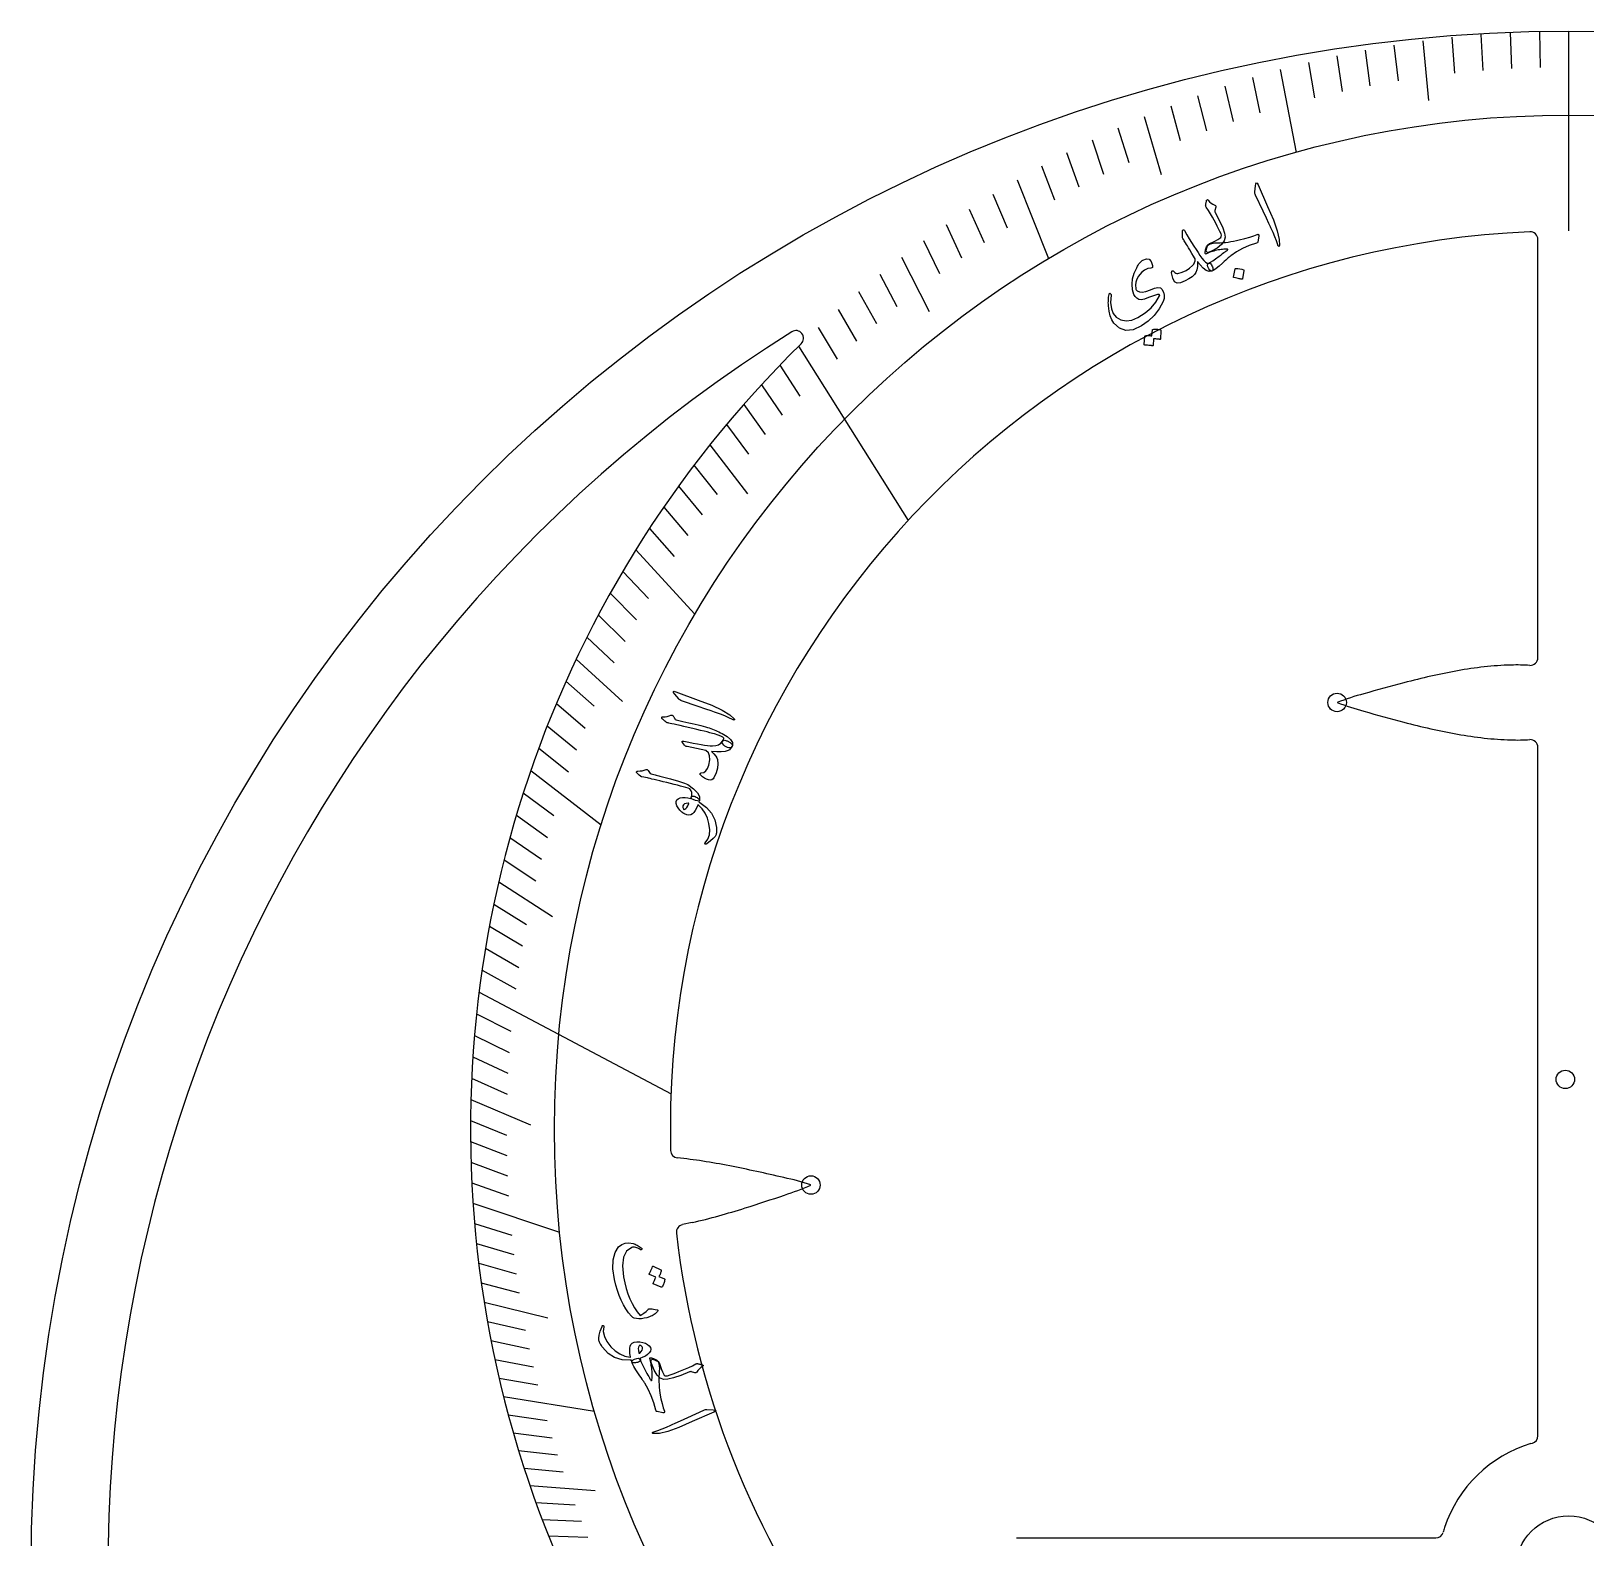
# Model space of a CAD drawing. Header units: millimetres. Extents: x -49.9 to 49.9, y -49.9 to 50.
# Drawn here: x -49.9 to 0.6, y 1 to 50 of the extents above; entities that cross this region are included whole.
import ezdxf

# ---------------------------------------------------------------- set-up
doc = ezdxf.new("R2010")
doc.units = ezdxf.units.MM
for name, color, linetype in [('CUT_INNER', 6, 'Continuous'), ('CUT_OUTER', 1, 'Continuous'), ('ENGRAVE', 7, 'Continuous'), ('ENGRAVE_FINE', 8, 'Continuous'), ('TEXT', 5, 'Continuous')]:
    doc.layers.add(name, color=color, linetype=linetype)

msp = doc.modelspace()

# ---------------------------------------------------------------- linework, layer by layer
at = {"layer": 'CUT_INNER'}
for points in [[(-0.999, 29.595), (-0.999, 43.179)], [(-0.999, 4.318), (-0.999, 26.683)], [(-28.472, 11.243), (-28.791, 11.175)], [(-1.231, 4.063), (-1.179, 4.078)], [(-17.934, 0.999), (-17.928, 0.999), (-4.318, 0.999)]]:
    msp.add_lwpolyline(points, dxfattribs=at)
msp.add_circle((0, 0), 1.715, dxfattribs=at)
for centre, radius, start, end in [((0, 14.274), 29.183, 92.4754, 181.3507), ((-1.249, 43.179), 0.25, 0, 92.6367), ((0, 0), 47.452, 122.1321, 268.4837), ((-25.106, 39.972), 0.25, 314.474, 122.168), ((0, 14.274), 35.676, 134.3303, 245.4921), ((-1.611, 19.038), 10.319, 91.4558, 96.2947), ((-1.654, 23.051), 6.306, 86.4304, 91.9908), ((-1.249, 29.595), 0.25, 267.2166, 0), ((2.087, 0.299), 29.435, 102.8917, 104.6337), ((-0.372, 11.054), 18.402, 100.1375, 102.8999), ((-1.301, 16.247), 13.127, 96.3031, 100.1376), ((-4.732, 21.067), 7.602, 104.6352, 111.5249), ((9.122, -26.691), 57.326, 104.62249, 105.97276), ((-4.735, 35.202), 7.593, 248.4731, 255.3609), ((10.013, 86.226), 60.703, 254.06331, 255.33838), ((2.095, 56.013), 29.47, 255.3644, 257.1023), ((-0.367, 45.248), 18.427, 257.0942, 259.8493), ((-1.298, 40.048), 13.144, 259.8492, 263.6734), ((-1.61, 37.252), 10.331, 263.6818, 268.5094), ((-1.655, 33.246), 6.326, 267.9717, 273.567), ((-1.249, 26.683), 0.25, 360, 92.7834), ((-28.925, 13.591), 0.25, 181.2305, 263.6268), ((-30.363, -1.006), 14.418, 81.0966, 84.3854), ((-31.646, -9.342), 22.852, 78.9219, 81.1539), ((-34.857, -25.793), 39.614, 77.6409, 78.936), ((-40.12, -50.077), 64.461, 76.88827, 77.69115), ((-27.053, 5.272), 7.593, 71.2851, 78.1734), ((-43.931, 66.41), 57.326, 287.43499, 288.78526), ((-27.754, 19.401), 7.614, 287.4504, 294.3297), ((-35.579, 39.798), 29.435, 285.7042, 287.4462), ((-28.739, 10.93), 0.25, 101.9982, 186.5039), ((-32.596, 29.177), 18.402, 282.95, 285.7124), ((-0.001, 14.273), 29.182, 186.6336, 245.8778), ((0, 0), 4.246, 106.8543, 161.6981), ((-1.249, 4.318), 0.25, 286.1719, 0), ((-4.318, 1.249), 0.25, 270, 343.8281), ((-0.881, 0.28), 3.321, 161.5023, 164.2803)]:
    msp.add_arc(centre, radius, start, end, dxfattribs=at)
at = {"layer": 'CUT_OUTER'}
msp.add_circle((0, 0), 49.95, dxfattribs=at)
at = {"layer": 'ENGRAVE'}
for points in [[(0, 49.95), (0, 43.456)], [(-9.369, 48.698), (-8.852, 46.011)], [(-17.92, 45.123), (-16.901, 42.558)], [(-25.016, 39.71), (-21.454, 34.056)], [(-30.305, 33.1), (-28.386, 31.003)], [(-33.718, 25.93), (-31.428, 24.169)], [(-35.397, 18.73), (-29.16, 15.43)], [(-35.596, 11.874), (-32.78, 10.934)], [(-34.604, 5.592), (-31.651, 5.115)]]:
    msp.add_lwpolyline(points, dxfattribs=at)
for centre, radius in [((0, 14.274), 32.949), ((-7.522, 28.139), 0.3), ((-0.108, 15.894), 0.3), ((-24.616, 12.463), 0.3)]:
    msp.add_circle(centre, radius, dxfattribs=at)
at = {"layer": 'ENGRAVE_FINE'}
for points in [[(-4.738, 49.634), (-4.553, 47.693)], [(-3.796, 49.748), (-3.707, 48.581)], [(-2.85, 49.836), (-2.783, 48.669)], [(-1.901, 49.899), (-1.857, 48.731)], [(-0.951, 49.937), (-0.929, 48.769)], [(-7.536, 49.145), (-7.359, 47.987)], [(-6.609, 49.333), (-6.454, 48.172)], [(-5.676, 49.495), (-5.543, 48.333)], [(-8.457, 48.933), (-8.257, 47.779)], [(-11.169, 48.157), (-10.904, 47.013)], [(-10.274, 48.439), (-10.03, 47.291)], [(-12.929, 47.525), (-12.62, 46.391)], [(-12.054, 47.852), (-11.767, 46.713)], [(-13.793, 47.176), (-13.242, 45.294)], [(-14.645, 46.806), (-14.293, 45.682)], [(-16.31, 46.004), (-15.915, 44.892)], [(-15.484, 46.415), (-15.111, 45.297)], [(-17.122, 45.573), (-16.707, 44.467)], [(-18.703, 44.654), (-18.246, 43.563)], [(-19.471, 44.168), (-18.993, 43.084)], [(-20.224, 43.664), (-19.725, 42.588)], [(-20.959, 43.144), (-20.441, 42.076)], [(-21.679, 42.608), (-20.78, 40.84)], [(-22.381, 42.056), (-21.822, 41.005)], [(-23.067, 41.49), (-22.487, 40.448)], [(-23.734, 40.91), (-23.135, 39.877)], [(-24.384, 40.316), (-23.765, 39.293)], [(-25.629, 39.092), (-24.972, 38.089)], [(-26.224, 38.462), (-25.548, 37.47)], [(-26.8, 37.822), (-26.105, 36.841)], [(-27.358, 37.172), (-26.644, 36.202)], [(-27.897, 36.513), (-26.675, 34.914)], [(-28.416, 35.845), (-27.666, 34.898)], [(-28.917, 35.169), (-28.148, 34.234)], [(-29.399, 34.486), (-28.613, 33.563)], [(-29.861, 33.796), (-29.058, 32.886)], [(-30.73, 32.398), (-29.892, 31.515)], [(-31.136, 31.692), (-30.281, 30.822)], [(-31.523, 30.981), (-30.652, 30.125)], [(-31.891, 30.266), (-31.004, 29.424)], [(-32.241, 29.548), (-30.734, 28.167)], [(-32.573, 28.828), (-31.654, 28.015)], [(-32.886, 28.105), (-31.952, 27.307)], [(-33.181, 27.381), (-32.232, 26.598)], [(-33.459, 26.656), (-32.494, 25.888)], [(-33.961, 25.204), (-32.968, 24.467)], [(-34.186, 24.478), (-33.179, 23.757)], [(-34.394, 23.753), (-33.373, 23.048)], [(-34.585, 23.029), (-33.551, 22.341)], [(-34.76, 22.307), (-33.013, 21.185)], [(-34.919, 21.586), (-33.859, 20.931)], [(-35.062, 20.868), (-33.99, 20.23)], [(-35.189, 20.152), (-34.105, 19.531)], [(-35.3, 19.439), (-34.205, 18.836)], [(-35.479, 18.024), (-34.361, 17.456)], [(-35.546, 17.322), (-34.417, 16.771)], [(-35.599, 16.624), (-34.46, 16.092)], [(-35.638, 15.93), (-34.489, 15.416)], [(-35.663, 15.241), (-33.728, 14.414)], [(-35.675, 14.557), (-34.507, 14.08)], [(-35.674, 13.878), (-34.497, 13.42)], [(-35.66, 13.204), (-34.475, 12.765)], [(-35.634, 12.536), (-34.44, 12.116)], [(-35.545, 11.217), (-34.336, 10.835)], [(-35.483, 10.566), (-34.267, 10.204)], [(-35.41, 9.922), (-34.187, 9.579)], [(-35.326, 9.284), (-34.096, 8.96)], [(-35.231, 8.652), (-33.167, 8.145)], [(-35.125, 8.026), (-33.884, 7.743)], [(-35.01, 7.407), (-33.763, 7.144)], [(-34.884, 6.795), (-33.633, 6.552)], [(-34.749, 6.19), (-33.493, 5.967)], [(-34.45, 5.001), (-33.187, 4.817)], [(-34.288, 4.416), (-33.021, 4.253)], [(-34.117, 3.839), (-32.847, 3.696)], [(-33.937, 3.269), (-32.664, 3.146)], [(-33.749, 2.706), (-31.62, 2.535)], [(-33.553, 2.15), (-32.277, 2.068)], [(-33.35, 1.602), (-32.072, 1.54)], [(-33.139, 1.061), (-31.861, 1.02)]]:
    msp.add_lwpolyline(points, dxfattribs=at)
at = {"layer": 'TEXT'}
for points in [[(-10.173, 44.924), (-10.161, 44.989), (-10.144, 45.017), (-10.12, 45.006), (-10.091, 44.958), (-9.78, 44.25), (-9.592, 43.814), (-9.466, 43.458), (-9.401, 43.182), (-9.397, 42.986), (-9.402, 42.969), (-9.408, 42.958), (-9.415, 42.955), (-9.423, 42.958), (-9.431, 42.965), (-9.438, 42.975), (-9.445, 42.989), (-9.451, 43.005), (-9.494, 43.134), (-9.545, 43.269), (-9.605, 43.41), (-9.673, 43.557), (-9.69, 43.596), (-9.738, 43.7), (-9.815, 43.869), (-9.924, 44.103), (-10.172, 44.62), (-10.183, 44.648), (-10.19, 44.675), (-10.194, 44.7), (-10.193, 44.725)], [(-11.291, 43.36), (-11.331, 43.442), (-11.373, 43.527), (-11.418, 43.617), (-11.467, 43.71), (-11.519, 43.807), (-11.575, 43.909), (-11.634, 44.015), (-11.697, 44.126), (-11.781, 44.231), (-11.788, 44.247), (-11.792, 44.263), (-11.793, 44.278), (-11.792, 44.294), (-11.791, 44.303), (-11.789, 44.314), (-11.786, 44.329), (-11.782, 44.346), (-11.777, 44.366), (-11.773, 44.389), (-11.767, 44.415), (-11.762, 44.444), (-11.76, 44.454), (-11.755, 44.462), (-11.749, 44.468), (-11.741, 44.473), (-11.733, 44.474), (-11.726, 44.472), (-11.718, 44.467), (-11.71, 44.458), (-11.667, 44.408), (-11.616, 44.364), (-11.557, 44.325), (-11.49, 44.29), (-11.473, 44.28), (-11.463, 44.267), (-11.46, 44.251), (-11.465, 44.233), (-11.496, 44.123), (-11.497, 44.11), (-11.495, 44.096), (-11.49, 44.078), (-11.482, 44.058), (-11.338, 43.784), (-11.236, 43.558), (-11.176, 43.381), (-11.158, 43.253), (-11.189, 43.132), (-11.277, 43.014), (-11.423, 42.9), (-11.625, 42.787), (-11.706, 42.76), (-11.755, 42.768), (-11.773, 42.814), (-11.758, 42.896), (-11.755, 42.907), (-11.751, 42.919), (-11.748, 42.93), (-11.744, 42.941), (-11.741, 42.951), (-11.738, 42.962), (-11.735, 42.972), (-11.732, 42.981), (-11.723, 43.002), (-11.709, 43.019), (-11.691, 43.033), (-11.669, 43.045), (-11.565, 43.09), (-11.474, 43.135), (-11.398, 43.177), (-11.335, 43.218), (-11.302, 43.248), (-11.284, 43.281), (-11.28, 43.319), (-11.291, 43.36)], [(-11.697, 42.411), (-11.672, 42.41), (-11.649, 42.401), (-11.628, 42.384), (-11.608, 42.36), (-11.589, 42.328), (-11.575, 42.295), (-11.564, 42.263), (-11.559, 42.231), (-11.558, 42.201), (-11.563, 42.178), (-11.573, 42.161), (-11.589, 42.15), (-11.684, 42.139), (-11.78, 42.17), (-11.877, 42.243), (-11.976, 42.359), (-11.991, 42.38), (-12.004, 42.398), (-12.015, 42.413), (-12.024, 42.425), (-12.032, 42.435), (-12.037, 42.442), (-12.04, 42.446), (-12.041, 42.447), (-12.049, 42.454), (-12.054, 42.454), (-12.057, 42.449), (-12.057, 42.437), (-12.058, 42.305), (-12.075, 42.195), (-12.107, 42.106), (-12.155, 42.038), (-12.236, 41.966), (-12.339, 41.899), (-12.462, 41.835), (-12.606, 41.774), (-12.715, 41.76), (-12.8, 41.808), (-12.862, 41.919), (-12.9, 42.092), (-12.901, 42.115), (-12.897, 42.133), (-12.89, 42.147), (-12.878, 42.157), (-12.865, 42.162), (-12.851, 42.161), (-12.836, 42.153), (-12.822, 42.139), (-12.79, 42.108), (-12.76, 42.088), (-12.73, 42.079), (-12.701, 42.08), (-12.558, 42.12), (-12.429, 42.175), (-12.315, 42.245), (-12.215, 42.331), (-12.177, 42.379), (-12.151, 42.432), (-12.138, 42.491), (-12.138, 42.556), (-12.151, 42.581), (-12.184, 42.638), (-12.238, 42.727), (-12.312, 42.847), (-12.351, 42.912), (-12.387, 42.97), (-12.418, 43.022), (-12.445, 43.068), (-12.469, 43.108), (-12.489, 43.14), (-12.504, 43.165), (-12.516, 43.183), (-12.532, 43.212), (-12.543, 43.239), (-12.549, 43.263), (-12.55, 43.285), (-12.549, 43.314), (-12.547, 43.34), (-12.546, 43.365), (-12.545, 43.388), (-12.544, 43.409), (-12.543, 43.428), (-12.543, 43.444), (-12.544, 43.459), (-12.543, 43.471), (-12.539, 43.481), (-12.532, 43.487), (-12.523, 43.492), (-12.51, 43.492), (-12.499, 43.49), (-12.491, 43.484), (-12.483, 43.474), (-12.402, 43.334), (-12.324, 43.202), (-12.248, 43.078), (-12.176, 42.962), (-12.106, 42.853), (-12.04, 42.752), (-11.977, 42.66), (-11.918, 42.574), (-11.857, 42.497), (-11.8, 42.444), (-11.746, 42.416), (-11.697, 42.411)], [(-11.401, 43.074), (-11.32, 43.075), (-11.237, 43.08), (-11.151, 43.087), (-11.064, 43.097), (-10.975, 43.111), (-10.885, 43.126), (-10.793, 43.144), (-10.699, 43.164), (-10.52, 43.207), (-10.363, 43.251), (-10.23, 43.296), (-10.118, 43.343), (-10.106, 43.347), (-10.095, 43.348), (-10.085, 43.344), (-10.077, 43.338), (-10.07, 43.328), (-10.066, 43.317), (-10.064, 43.305), (-10.064, 43.292), (-10.098, 43.104), (-10.102, 43.088), (-10.111, 43.076), (-10.123, 43.068), (-10.14, 43.063), (-10.375, 42.983), (-10.594, 42.887), (-10.795, 42.774), (-10.977, 42.646), (-10.988, 42.639), (-11.004, 42.625), (-11.028, 42.605), (-11.058, 42.579), (-11.095, 42.547), (-11.139, 42.508), (-11.189, 42.464), (-11.245, 42.412), (-11.355, 42.315), (-11.449, 42.238), (-11.527, 42.184), (-11.589, 42.15), (-11.608, 42.15), (-11.63, 42.162), (-11.657, 42.187), (-11.687, 42.225), (-11.723, 42.292), (-11.736, 42.346), (-11.727, 42.386), (-11.694, 42.413), (-11.64, 42.442), (-11.565, 42.489), (-11.47, 42.556), (-11.353, 42.64), (-11.294, 42.682), (-11.242, 42.72), (-11.198, 42.752), (-11.161, 42.778), (-11.132, 42.8), (-11.11, 42.816), (-11.096, 42.826), (-11.089, 42.832), (-11.087, 42.834), (-11.085, 42.836), (-11.084, 42.838), (-11.082, 42.839), (-11.081, 42.841), (-11.08, 42.842), (-11.079, 42.843), (-11.077, 42.843), (-11.07, 42.851), (-11.068, 42.857), (-11.072, 42.86), (-11.081, 42.862), (-11.12, 42.864), (-11.161, 42.865), (-11.202, 42.864), (-11.245, 42.86), (-11.29, 42.855), (-11.336, 42.848), (-11.383, 42.839), (-11.432, 42.828), (-11.479, 42.817), (-11.526, 42.805), (-11.572, 42.792), (-11.616, 42.778), (-11.659, 42.763), (-11.701, 42.746), (-11.74, 42.729), (-11.778, 42.711), (-11.788, 42.708), (-11.796, 42.709), (-11.803, 42.714), (-11.806, 42.723), (-11.808, 42.741), (-11.808, 42.759), (-11.808, 42.777), (-11.806, 42.795), (-11.803, 42.813), (-11.799, 42.833), (-11.795, 42.852), (-11.79, 42.873), (-11.777, 42.913), (-11.762, 42.946), (-11.744, 42.973), (-11.723, 42.992), (-11.663, 43.026), (-11.589, 43.051), (-11.502, 43.067), (-11.401, 43.074)], [(-13.569, 42.251), (-13.676, 42.237), (-13.78, 42.187), (-13.879, 42.103), (-13.974, 41.984), (-14.025, 41.89), (-14.057, 41.792), (-14.07, 41.691), (-14.065, 41.585), (-14.06, 41.566), (-14.051, 41.548), (-14.038, 41.531), (-14.022, 41.516), (-13.947, 41.478), (-13.85, 41.471), (-13.731, 41.493), (-13.589, 41.544), (-13.45, 41.596), (-13.341, 41.617), (-13.262, 41.609), (-13.215, 41.571), (-13.162, 41.469), (-13.137, 41.367), (-13.141, 41.266), (-13.171, 41.166), (-13.304, 40.922), (-13.466, 40.709), (-13.658, 40.525), (-13.88, 40.37), (-14.149, 40.249), (-14.386, 40.224), (-14.593, 40.294), (-14.771, 40.462), (-14.837, 40.572), (-14.89, 40.702), (-14.928, 40.852), (-14.951, 41.024), (-14.954, 41.074), (-14.955, 41.123), (-14.954, 41.17), (-14.953, 41.217), (-14.95, 41.263), (-14.945, 41.309), (-14.939, 41.353), (-14.932, 41.398), (-14.925, 41.418), (-14.917, 41.429), (-14.905, 41.432), (-14.89, 41.428), (-14.879, 41.418), (-14.871, 41.406), (-14.866, 41.392), (-14.866, 41.376), (-14.879, 41.132), (-14.854, 40.931), (-14.793, 40.773), (-14.697, 40.658), (-14.543, 40.567), (-14.375, 40.535), (-14.192, 40.562), (-13.993, 40.648), (-13.759, 40.796), (-13.565, 40.961), (-13.409, 41.145), (-13.291, 41.348), (-13.286, 41.363), (-13.287, 41.375), (-13.294, 41.384), (-13.308, 41.389), (-13.354, 41.389), (-13.427, 41.373), (-13.525, 41.34), (-13.648, 41.29), (-13.777, 41.243), (-13.883, 41.224), (-13.968, 41.233), (-14.032, 41.27), (-14.081, 41.326), (-14.121, 41.391), (-14.15, 41.465), (-14.17, 41.549), (-14.182, 41.726), (-14.164, 41.904), (-14.114, 42.084), (-14.033, 42.264), (-14.01, 42.309), (-13.986, 42.349), (-13.96, 42.386), (-13.935, 42.418), (-13.909, 42.447), (-13.882, 42.471), (-13.856, 42.492), (-13.829, 42.509), (-13.714, 42.552), (-13.624, 42.538), (-13.559, 42.465), (-13.518, 42.335), (-13.515, 42.296), (-13.523, 42.269), (-13.541, 42.254), (-13.569, 42.251)], [(-10.831, 42.224), (-10.829, 42.229), (-10.824, 42.233), (-10.818, 42.237), (-10.81, 42.239), (-10.746, 42.237), (-10.683, 42.229), (-10.621, 42.214), (-10.56, 42.193), (-10.554, 42.189), (-10.55, 42.184), (-10.548, 42.178), (-10.549, 42.171), (-10.597, 41.897), (-10.6, 41.89), (-10.606, 41.886), (-10.614, 41.886), (-10.626, 41.889), (-10.636, 41.892), (-10.652, 41.896), (-10.674, 41.901), (-10.701, 41.907), (-10.735, 41.914), (-10.775, 41.922), (-10.821, 41.931), (-10.874, 41.941), (-10.881, 41.943), (-10.886, 41.946), (-10.887, 41.951), (-10.886, 41.956)], [(-13.525, 40.244), (-13.524, 40.249), (-13.52, 40.254), (-13.515, 40.258), (-13.507, 40.261), (-13.476, 40.264), (-13.444, 40.266), (-13.414, 40.266), (-13.383, 40.265), (-13.352, 40.262), (-13.322, 40.257), (-13.291, 40.251), (-13.26, 40.243), (-13.253, 40.239), (-13.248, 40.234), (-13.245, 40.227), (-13.244, 40.219), (-13.262, 39.942), (-13.264, 39.937), (-13.269, 39.935), (-13.277, 39.934), (-13.288, 39.935), (-13.296, 39.937), (-13.309, 39.94), (-13.327, 39.942), (-13.349, 39.944), (-13.376, 39.947), (-13.409, 39.949), (-13.446, 39.952), (-13.488, 39.955), (-13.501, 39.739), (-13.503, 39.731), (-13.508, 39.727), (-13.517, 39.726), (-13.529, 39.727), (-13.539, 39.729), (-13.555, 39.731), (-13.576, 39.734), (-13.604, 39.737), (-13.637, 39.741), (-13.677, 39.744), (-13.723, 39.748), (-13.776, 39.752), (-13.782, 39.754), (-13.786, 39.757), (-13.788, 39.761), (-13.787, 39.767), (-13.768, 40.038), (-13.766, 40.043), (-13.763, 40.048), (-13.757, 40.051), (-13.75, 40.055), (-13.724, 40.059), (-13.698, 40.062), (-13.672, 40.063), (-13.646, 40.062), (-13.62, 40.06), (-13.594, 40.057), (-13.569, 40.052), (-13.543, 40.047)], [(-29.038, 28.406), (-29.076, 28.46), (-29.084, 28.492), (-29.06, 28.502), (-29.005, 28.489), (-28.281, 28.217), (-27.838, 28.047), (-27.495, 27.888), (-27.253, 27.742), (-27.109, 27.608), (-27.1, 27.592), (-27.097, 27.581), (-27.099, 27.573), (-27.107, 27.57), (-27.118, 27.569), (-27.131, 27.571), (-27.145, 27.575), (-27.161, 27.582), (-27.283, 27.642), (-27.415, 27.7), (-27.558, 27.756), (-27.711, 27.809), (-27.75, 27.824), (-27.858, 27.863), (-28.033, 27.925), (-28.276, 28.011), (-28.819, 28.195), (-28.847, 28.206), (-28.872, 28.22), (-28.893, 28.235), (-28.91, 28.253)], [(-29.445, 27.606), (-29.456, 27.618), (-29.463, 27.63), (-29.465, 27.642), (-29.462, 27.654), (-29.455, 27.663), (-29.447, 27.669), (-29.435, 27.674), (-29.421, 27.675), (-29.351, 27.675), (-29.285, 27.683), (-29.223, 27.7), (-29.166, 27.725), (-29.143, 27.731), (-29.122, 27.728), (-29.103, 27.716), (-29.087, 27.695), (-29.078, 27.683), (-29.071, 27.669), (-29.063, 27.656), (-29.055, 27.643), (-29.047, 27.63), (-29.04, 27.617), (-29.032, 27.604), (-29.024, 27.591), (-28.995, 27.58), (-28.912, 27.558), (-28.773, 27.526), (-28.579, 27.482), (-28.473, 27.459), (-28.373, 27.435), (-28.28, 27.413), (-28.194, 27.392), (-28.114, 27.371), (-28.042, 27.351), (-27.977, 27.331), (-27.92, 27.313), (-27.866, 27.294), (-27.813, 27.274), (-27.761, 27.253), (-27.708, 27.231), (-27.657, 27.208), (-27.605, 27.184), (-27.553, 27.158), (-27.502, 27.131), (-27.335, 27.03), (-27.224, 26.931), (-27.167, 26.835), (-27.166, 26.742), (-27.183, 26.704), (-27.207, 26.678), (-27.241, 26.666), (-27.283, 26.668), (-27.328, 26.679), (-27.371, 26.697), (-27.41, 26.723), (-27.447, 26.756), (-27.478, 26.791), (-27.496, 26.824), (-27.5, 26.852), (-27.491, 26.878), (-27.481, 26.896), (-27.473, 26.912), (-27.465, 26.926), (-27.458, 26.939), (-27.453, 26.95), (-27.449, 26.959), (-27.447, 26.968), (-27.446, 26.976), (-27.483, 27.008), (-27.545, 27.042), (-27.634, 27.078), (-27.748, 27.116), (-27.817, 27.136), (-27.897, 27.158), (-27.988, 27.181), (-28.088, 27.207), (-28.2, 27.234), (-28.323, 27.264), (-28.456, 27.296), (-28.601, 27.33), (-28.742, 27.362), (-28.867, 27.391), (-28.974, 27.414), (-29.064, 27.434), (-29.137, 27.449), (-29.194, 27.461), (-29.232, 27.469), (-29.254, 27.473), (-29.281, 27.48), (-29.308, 27.493), (-29.334, 27.51), (-29.361, 27.532), (-29.374, 27.545), (-29.386, 27.556), (-29.398, 27.567), (-29.408, 27.577), (-29.418, 27.586), (-29.428, 27.593), (-29.437, 27.6), (-29.445, 27.606)], [(-27.165, 26.738), (-27.194, 26.683), (-27.226, 26.639), (-27.262, 26.605), (-27.301, 26.582), (-27.402, 26.55), (-27.527, 26.534), (-27.676, 26.533), (-27.85, 26.547), (-27.77, 26.467), (-27.71, 26.398), (-27.669, 26.337), (-27.649, 26.286), (-27.636, 26.15), (-27.652, 26.006), (-27.695, 25.855), (-27.765, 25.695), (-27.796, 25.654), (-27.835, 25.629), (-27.884, 25.62), (-27.942, 25.628), (-28.006, 25.649), (-28.07, 25.683), (-28.135, 25.727), (-28.201, 25.784), (-28.209, 25.793), (-28.215, 25.803), (-28.217, 25.813), (-28.216, 25.823), (-28.21, 25.835), (-28.202, 25.843), (-28.192, 25.847), (-28.178, 25.848), (-28.095, 25.865), (-28.026, 25.914), (-27.972, 25.994), (-27.931, 26.105), (-27.902, 26.271), (-27.908, 26.405), (-27.948, 26.508), (-28.025, 26.579), (-28.641, 26.707), (-28.669, 26.714), (-28.692, 26.724), (-28.711, 26.736), (-28.725, 26.75), (-28.79, 26.838), (-28.798, 26.85), (-28.803, 26.86), (-28.805, 26.869), (-28.804, 26.875), (-28.796, 26.882), (-28.783, 26.885), (-28.764, 26.884), (-28.741, 26.879), (-28.584, 26.845), (-28.439, 26.816), (-28.305, 26.791), (-28.183, 26.77), (-28.072, 26.754), (-27.973, 26.742), (-27.886, 26.734), (-27.81, 26.729), (-27.707, 26.737), (-27.619, 26.765), (-27.547, 26.813), (-27.49, 26.88), (-27.473, 26.899), (-27.448, 26.909), (-27.416, 26.91), (-27.376, 26.903), (-27.356, 26.896), (-27.337, 26.89), (-27.317, 26.882), (-27.298, 26.873), (-27.279, 26.864), (-27.26, 26.853), (-27.242, 26.84), (-27.224, 26.826), (-27.194, 26.798), (-27.173, 26.774), (-27.164, 26.754), (-27.165, 26.738)], [(-30.156, 25.742), (-30.196, 25.781), (-30.228, 25.812), (-30.252, 25.834), (-30.267, 25.848), (-30.276, 25.858), (-30.282, 25.868), (-30.284, 25.878), (-30.282, 25.889), (-30.275, 25.9), (-30.266, 25.907), (-30.254, 25.911), (-30.239, 25.912), (-30.166, 25.913), (-30.098, 25.922), (-30.034, 25.938), (-29.974, 25.961), (-29.956, 25.967), (-29.938, 25.964), (-29.923, 25.952), (-29.908, 25.932), (-29.843, 25.829), (-29.801, 25.818), (-29.759, 25.807), (-29.718, 25.797), (-29.678, 25.786), (-29.639, 25.776), (-29.6, 25.766), (-29.562, 25.757), (-29.524, 25.747), (-29.18, 25.661), (-28.913, 25.585), (-28.725, 25.522), (-28.614, 25.471), (-28.43, 25.336), (-28.305, 25.205), (-28.24, 25.08), (-28.235, 24.959), (-28.236, 24.956), (-28.238, 24.953), (-28.239, 24.95), (-28.24, 24.947), (-28.263, 24.936), (-28.305, 24.939), (-28.366, 24.957), (-28.446, 24.988), (-28.474, 25.003), (-28.493, 25.019), (-28.502, 25.038), (-28.5, 25.059), (-28.487, 25.138), (-28.49, 25.21), (-28.51, 25.274), (-28.547, 25.331), (-28.609, 25.352), (-28.681, 25.375), (-28.762, 25.398), (-28.852, 25.423), (-28.95, 25.449), (-29.057, 25.477), (-29.173, 25.505), (-29.297, 25.535), (-29.418, 25.565), (-29.527, 25.592), (-29.624, 25.615), (-29.709, 25.635), (-29.782, 25.651), (-29.842, 25.665), (-29.89, 25.677), (-29.925, 25.686), (-30.104, 25.719), (-30.121, 25.724), (-30.136, 25.73), (-30.147, 25.736), (-30.156, 25.742)], [(-28.225, 24.889), (-28.008, 24.731), (-27.846, 24.543), (-27.739, 24.327), (-27.687, 24.081), (-27.684, 24.048), (-27.682, 24.017), (-27.682, 23.986), (-27.683, 23.956), (-27.685, 23.927), (-27.688, 23.899), (-27.693, 23.872), (-27.699, 23.847), (-27.729, 23.79), (-27.79, 23.72), (-27.881, 23.639), (-28.003, 23.545), (-28.02, 23.535), (-28.033, 23.532), (-28.045, 23.533), (-28.055, 23.539), (-28.061, 23.549), (-28.061, 23.559), (-28.057, 23.57), (-28.047, 23.581), (-27.963, 23.694), (-27.915, 23.835), (-27.904, 24.006), (-27.928, 24.208), (-27.977, 24.384), (-28.05, 24.543), (-28.15, 24.685), (-28.275, 24.809), (-28.28, 24.81), (-28.285, 24.81), (-28.289, 24.809), (-28.293, 24.806), (-28.335, 24.708), (-28.378, 24.628), (-28.422, 24.564), (-28.465, 24.517), (-28.517, 24.488), (-28.578, 24.479), (-28.646, 24.491), (-28.723, 24.524), (-28.733, 24.529), (-28.743, 24.535), (-28.753, 24.541), (-28.763, 24.548), (-28.773, 24.555), (-28.784, 24.563), (-28.795, 24.572), (-28.806, 24.58), (-28.878, 24.645), (-28.933, 24.712), (-28.971, 24.782), (-28.991, 24.854), (-28.993, 24.921), (-28.973, 24.974), (-28.931, 25.014), (-28.869, 25.041), (-28.791, 25.055), (-28.706, 25.056), (-28.614, 25.043), (-28.515, 25.018), (-28.513, 25.024), (-28.511, 25.029), (-28.51, 25.035), (-28.508, 25.04), (-28.507, 25.046), (-28.506, 25.051), (-28.504, 25.057), (-28.502, 25.063), (-28.49, 25.081), (-28.471, 25.091), (-28.446, 25.094), (-28.414, 25.09), (-28.381, 25.08), (-28.348, 25.067), (-28.316, 25.05), (-28.285, 25.03), (-28.259, 25.01), (-28.242, 24.992), (-28.234, 24.976), (-28.234, 24.962), (-28.255, 24.907), (-28.25, 24.904), (-28.243, 24.901), (-28.235, 24.895), (-28.225, 24.889)], [(-28.606, 24.873), (-28.672, 24.862), (-28.722, 24.842), (-28.758, 24.814), (-28.779, 24.776), (-28.781, 24.75), (-28.779, 24.726), (-28.772, 24.702), (-28.761, 24.68), (-28.753, 24.672), (-28.744, 24.667), (-28.731, 24.667), (-28.717, 24.671), (-28.679, 24.691), (-28.645, 24.729), (-28.614, 24.782), (-28.587, 24.852), (-28.586, 24.86), (-28.589, 24.866), (-28.596, 24.87), (-28.606, 24.873)], [(-29.603, 8.354), (-29.625, 8.328), (-29.65, 8.304), (-29.678, 8.281), (-29.709, 8.259), (-29.743, 8.238), (-29.779, 8.218), (-29.819, 8.199), (-29.86, 8.182), (-29.945, 8.153), (-30.032, 8.133), (-30.119, 8.121), (-30.206, 8.118), (-30.287, 8.124), (-30.354, 8.139), (-30.407, 8.164), (-30.447, 8.198), (-30.54, 8.313), (-30.626, 8.438), (-30.706, 8.573), (-30.779, 8.718), (-30.846, 8.873), (-30.904, 9.037), (-30.956, 9.211), (-30.999, 9.395), (-31.048, 9.744), (-31.041, 10.037), (-30.978, 10.273), (-30.862, 10.451), (-30.763, 10.53), (-30.651, 10.574), (-30.527, 10.584), (-30.391, 10.56), (-30.361, 10.55), (-30.33, 10.538), (-30.298, 10.524), (-30.265, 10.508), (-30.232, 10.489), (-30.198, 10.469), (-30.163, 10.447), (-30.127, 10.423), (-30.116, 10.415), (-30.109, 10.406), (-30.106, 10.396), (-30.106, 10.385), (-30.108, 10.378), (-30.112, 10.371), (-30.119, 10.365), (-30.128, 10.361), (-30.137, 10.358), (-30.146, 10.357), (-30.155, 10.36), (-30.164, 10.365), (-30.199, 10.388), (-30.235, 10.407), (-30.271, 10.424), (-30.309, 10.438), (-30.344, 10.446), (-30.378, 10.449), (-30.409, 10.446), (-30.439, 10.437), (-30.603, 10.317), (-30.702, 10.117), (-30.735, 9.836), (-30.7, 9.477), (-30.661, 9.282), (-30.614, 9.098), (-30.559, 8.926), (-30.495, 8.764), (-30.424, 8.614), (-30.345, 8.475), (-30.259, 8.346), (-30.165, 8.229), (-30.104, 8.254), (-30.039, 8.297), (-29.971, 8.357), (-29.898, 8.435), (-29.89, 8.438), (-29.875, 8.441), (-29.853, 8.442), (-29.823, 8.443), (-29.82, 8.442), (-29.817, 8.442), (-29.815, 8.442), (-29.813, 8.442), (-29.772, 8.44), (-29.725, 8.434), (-29.673, 8.424), (-29.615, 8.411), (-29.597, 8.404), (-29.589, 8.392), (-29.591, 8.376), (-29.603, 8.354)], [(-29.372, 9.411), (-29.367, 9.408), (-29.364, 9.403), (-29.362, 9.396), (-29.362, 9.388), (-29.368, 9.356), (-29.376, 9.326), (-29.385, 9.296), (-29.395, 9.266), (-29.407, 9.238), (-29.421, 9.209), (-29.436, 9.181), (-29.452, 9.153), (-29.458, 9.147), (-29.464, 9.144), (-29.471, 9.143), (-29.48, 9.145), (-29.74, 9.25), (-29.744, 9.253), (-29.745, 9.259), (-29.743, 9.268), (-29.738, 9.278), (-29.734, 9.286), (-29.728, 9.298), (-29.72, 9.315), (-29.711, 9.336), (-29.701, 9.362), (-29.688, 9.393), (-29.674, 9.428), (-29.658, 9.469), (-29.86, 9.555), (-29.866, 9.56), (-29.869, 9.566), (-29.867, 9.575), (-29.861, 9.586), (-29.857, 9.596), (-29.849, 9.611), (-29.84, 9.631), (-29.828, 9.657), (-29.814, 9.688), (-29.797, 9.726), (-29.779, 9.77), (-29.758, 9.82), (-29.754, 9.825), (-29.749, 9.828), (-29.744, 9.828), (-29.739, 9.826), (-29.49, 9.712), (-29.486, 9.709), (-29.482, 9.704), (-29.481, 9.697), (-29.48, 9.689), (-29.485, 9.663), (-29.491, 9.637), (-29.498, 9.611), (-29.507, 9.586), (-29.517, 9.562), (-29.528, 9.538), (-29.541, 9.515), (-29.554, 9.492)], [(-30.484, 6.773), (-30.753, 6.785), (-30.993, 6.858), (-31.204, 6.993), (-31.386, 7.19), (-31.406, 7.219), (-31.425, 7.248), (-31.442, 7.277), (-31.458, 7.305), (-31.473, 7.334), (-31.485, 7.362), (-31.495, 7.389), (-31.504, 7.417), (-31.509, 7.488), (-31.494, 7.587), (-31.459, 7.714), (-31.403, 7.867), (-31.394, 7.885), (-31.384, 7.896), (-31.373, 7.9), (-31.361, 7.899), (-31.351, 7.893), (-31.345, 7.884), (-31.343, 7.872), (-31.346, 7.856), (-31.361, 7.705), (-31.327, 7.546), (-31.244, 7.381), (-31.113, 7.208), (-30.975, 7.076), (-30.824, 6.976), (-30.662, 6.907), (-30.488, 6.871), (-30.483, 6.873), (-30.479, 6.875), (-30.476, 6.879), (-30.475, 6.884), (-30.495, 6.992), (-30.504, 7.087), (-30.503, 7.166), (-30.493, 7.231), (-30.465, 7.286), (-30.42, 7.327), (-30.355, 7.354), (-30.273, 7.367), (-30.261, 7.367), (-30.25, 7.368), (-30.238, 7.368), (-30.226, 7.368), (-30.213, 7.367), (-30.2, 7.366), (-30.186, 7.365), (-30.172, 7.364), (-30.076, 7.348), (-29.994, 7.321), (-29.924, 7.283), (-29.868, 7.234), (-29.83, 7.18), (-29.817, 7.125), (-29.829, 7.069), (-29.866, 7.012), (-29.923, 6.956), (-29.993, 6.907), (-30.075, 6.865), (-30.171, 6.83), (-30.169, 6.824), (-30.168, 6.818), (-30.166, 6.813), (-30.164, 6.808), (-30.162, 6.802), (-30.16, 6.797), (-30.158, 6.791), (-30.156, 6.785), (-30.156, 6.763), (-30.165, 6.744), (-30.184, 6.726), (-30.213, 6.712), (-30.246, 6.7), (-30.28, 6.692), (-30.316, 6.688), (-30.352, 6.687), (-30.385, 6.689), (-30.41, 6.695), (-30.426, 6.704), (-30.434, 6.716), (-30.448, 6.775), (-30.454, 6.774), (-30.462, 6.773), (-30.472, 6.773), (-30.484, 6.773)], [(-30.178, 7.005), (-30.13, 7.051), (-30.099, 7.095), (-30.085, 7.139), (-30.088, 7.182), (-30.1, 7.206), (-30.116, 7.225), (-30.134, 7.241), (-30.156, 7.254), (-30.167, 7.257), (-30.177, 7.255), (-30.188, 7.249), (-30.198, 7.238), (-30.218, 7.199), (-30.226, 7.149), (-30.222, 7.086), (-30.205, 7.011), (-30.202, 7.004), (-30.196, 7), (-30.188, 7.001), (-30.178, 7.005)], [(-29.542, 6.403), (-29.551, 6.324), (-29.556, 6.241), (-29.557, 6.157), (-29.556, 6.069), (-29.551, 5.98), (-29.544, 5.889), (-29.533, 5.796), (-29.52, 5.701), (-29.489, 5.52), (-29.454, 5.361), (-29.415, 5.226), (-29.372, 5.113), (-29.368, 5.101), (-29.368, 5.09), (-29.372, 5.08), (-29.379, 5.071), (-29.389, 5.065), (-29.4, 5.061), (-29.412, 5.059), (-29.425, 5.06), (-29.612, 5.101), (-29.628, 5.106), (-29.639, 5.115), (-29.648, 5.128), (-29.652, 5.145), (-29.721, 5.388), (-29.804, 5.616), (-29.902, 5.829), (-30.014, 6.028), (-30.02, 6.039), (-30.032, 6.058), (-30.049, 6.084), (-30.072, 6.117), (-30.101, 6.159), (-30.134, 6.208), (-30.174, 6.264), (-30.218, 6.329), (-30.302, 6.455), (-30.366, 6.562), (-30.41, 6.65), (-30.435, 6.719), (-30.433, 6.739), (-30.417, 6.76), (-30.389, 6.782), (-30.346, 6.807), (-30.275, 6.832), (-30.22, 6.837), (-30.181, 6.821), (-30.16, 6.784), (-30.138, 6.725), (-30.101, 6.643), (-30.048, 6.537), (-29.979, 6.408), (-29.944, 6.344), (-29.913, 6.287), (-29.886, 6.239), (-29.863, 6.199), (-29.845, 6.167), (-29.831, 6.143), (-29.822, 6.128), (-29.818, 6.121), (-29.816, 6.119), (-29.814, 6.116), (-29.812, 6.115), (-29.811, 6.113), (-29.81, 6.112), (-29.809, 6.11), (-29.808, 6.109), (-29.808, 6.107), (-29.8, 6.099), (-29.795, 6.097), (-29.791, 6.1), (-29.788, 6.109), (-29.782, 6.148), (-29.777, 6.189), (-29.774, 6.23), (-29.773, 6.274), (-29.773, 6.319), (-29.775, 6.365), (-29.778, 6.413), (-29.782, 6.463), (-29.788, 6.512), (-29.794, 6.56), (-29.801, 6.606), (-29.809, 6.653), (-29.818, 6.697), (-29.828, 6.74), (-29.839, 6.782), (-29.852, 6.822), (-29.853, 6.832), (-29.851, 6.84), (-29.845, 6.846), (-29.835, 6.848), (-29.818, 6.847), (-29.8, 6.845), (-29.782, 6.842), (-29.765, 6.837), (-29.747, 6.831), (-29.729, 6.825), (-29.709, 6.818), (-29.69, 6.81), (-29.652, 6.793), (-29.621, 6.773), (-29.598, 6.752), (-29.582, 6.728), (-29.556, 6.666), (-29.541, 6.591), (-29.537, 6.503), (-29.542, 6.403)], [(-29.271, 6.267), (-29.186, 6.298), (-29.096, 6.331), (-29.003, 6.366), (-28.905, 6.404), (-28.802, 6.444), (-28.695, 6.488), (-28.583, 6.535), (-28.465, 6.584), (-28.35, 6.653), (-28.334, 6.657), (-28.318, 6.66), (-28.302, 6.66), (-28.287, 6.657), (-28.278, 6.656), (-28.267, 6.653), (-28.254, 6.649), (-28.238, 6.644), (-28.218, 6.639), (-28.196, 6.633), (-28.171, 6.626), (-28.143, 6.619), (-28.134, 6.616), (-28.126, 6.612), (-28.121, 6.606), (-28.118, 6.598), (-28.117, 6.591), (-28.12, 6.584), (-28.127, 6.578), (-28.136, 6.572), (-28.191, 6.535), (-28.241, 6.492), (-28.287, 6.441), (-28.328, 6.382), (-28.34, 6.367), (-28.355, 6.358), (-28.37, 6.357), (-28.388, 6.362), (-28.493, 6.399), (-28.505, 6.401), (-28.52, 6.4), (-28.538, 6.396), (-28.559, 6.39), (-28.846, 6.275), (-29.081, 6.196), (-29.262, 6.154), (-29.392, 6.147), (-29.509, 6.189), (-29.616, 6.288), (-29.713, 6.445), (-29.798, 6.66), (-29.814, 6.744), (-29.799, 6.791), (-29.751, 6.802), (-29.672, 6.776), (-29.661, 6.771), (-29.65, 6.766), (-29.64, 6.761), (-29.629, 6.756), (-29.619, 6.752), (-29.61, 6.747), (-29.6, 6.743), (-29.591, 6.739), (-29.572, 6.728), (-29.557, 6.712), (-29.546, 6.693), (-29.537, 6.669), (-29.506, 6.562), (-29.474, 6.468), (-29.441, 6.389), (-29.407, 6.324), (-29.382, 6.288), (-29.35, 6.267), (-29.314, 6.26), (-29.271, 6.267)], [(-27.797, 5.16), (-27.733, 5.151), (-27.707, 5.136), (-27.718, 5.114), (-27.766, 5.085), (-28.475, 4.777), (-28.909, 4.587), (-29.264, 4.458), (-29.54, 4.391), (-29.736, 4.386), (-29.753, 4.392), (-29.764, 4.398), (-29.768, 4.405), (-29.765, 4.414), (-29.758, 4.422), (-29.747, 4.43), (-29.734, 4.436), (-29.718, 4.443), (-29.589, 4.486), (-29.454, 4.537), (-29.313, 4.597), (-29.166, 4.665), (-29.127, 4.682), (-29.023, 4.729), (-28.854, 4.806), (-28.619, 4.913), (-28.099, 5.153), (-28.071, 5.164), (-28.044, 5.171), (-28.018, 5.175), (-27.994, 5.175)]]:
    msp.add_lwpolyline(points, close=True, dxfattribs=at)

doc.saveas('drawing.dxf')
